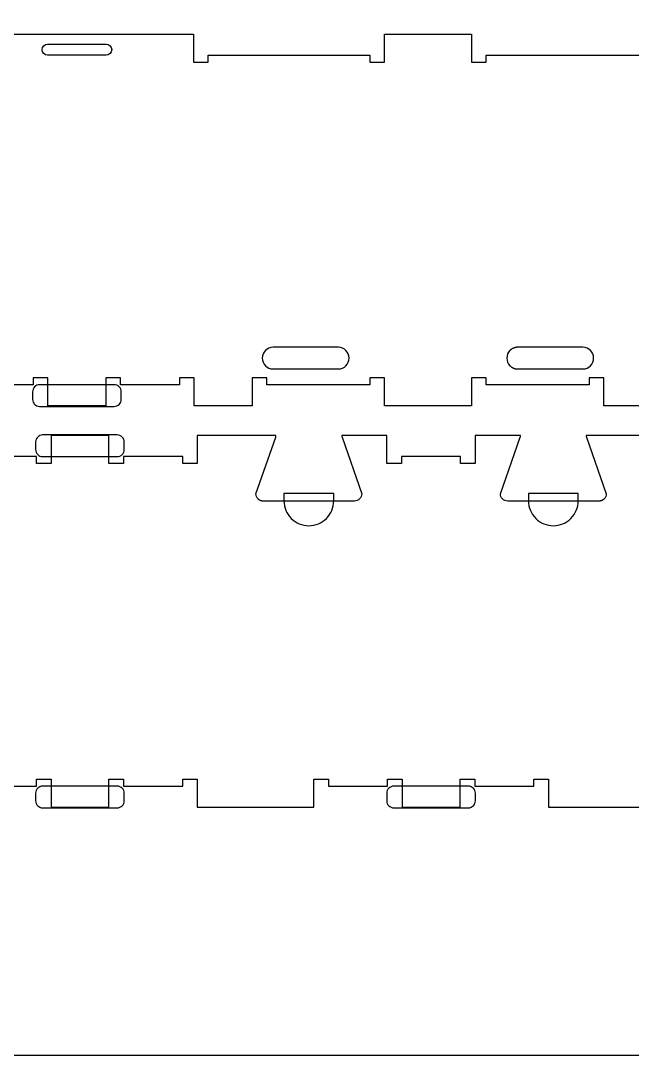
# Model space of a CAD drawing. Extents: x -34195 to -31012, y -17593 to -11999.
# Drawn here: x -32663 to -32140, y -13782 to -12898 of the extents above; entities that cross this region are included whole.
import ezdxf

# ---------------------------------------------------------------- set-up
doc = ezdxf.new("R2010")
doc.units = 0
for name, color, linetype in [('0_SHEET_SPRUCEPLY_2440X122', 1, 'CONTINUOUS'), ('3_ANYTOOL_CUTTHROUGH_INSID', 4, 'CONTINUOUS'), ('4_ANYTOOL_CUTTHROUGH_OUTSI', 5, 'CONTINUOUS'), ('5_ANYTOOL_HALF_MILL_9MM_IN', 3, 'CONTINUOUS')]:
    doc.layers.add(name, color=color, linetype=linetype)

msp = doc.modelspace()

# ---------------------------------------------------------------- linework, layer by layer
at = {"layer": '0_SHEET_SPRUCEPLY_2440X122'}
msp.add_lwpolyline([(-33823.6, -12561.71), (-33823.6, -13781.71), (-31383.6, -13781.71), (-31383.6, -12561.71)], close=True, dxfattribs=at)
at = {"layer": '3_ANYTOOL_CUTTHROUGH_INSID', "color": 4}
for points in [[(-32589.84, -12927.39), (-32639.84, -12927.39, -1), (-32639.84, -12917.89), (-32589.84, -12917.89, -1)], [(-32447.14, -13195.39), (-32391.44, -13195.39, 1), (-32391.44, -13176.89), (-32447.14, -13176.89, 1)], [(-32182.54, -13176.89), (-32238.24, -13176.89), (-32238.46, -13176.89), (-32238.68, -13176.9), (-32238.9, -13176.91), (-32239.13, -13176.93), (-32239.35, -13176.96), (-32239.58, -13176.99), (-32239.8, -13177.02), (-32240.02, -13177.06), (-32240.25, -13177.11), (-32240.47, -13177.16), (-32240.69, -13177.22), (-32240.91, -13177.29), (-32241.13, -13177.35), (-32241.35, -13177.43), (-32241.56, -13177.51), (-32241.78, -13177.59), (-32241.99, -13177.69), (-32242.2, -13177.78), (-32242.4, -13177.88), (-32242.61, -13177.99), (-32242.81, -13178.1), (-32243, -13178.21), (-32243.2, -13178.33), (-32243.39, -13178.46), (-32243.58, -13178.59), (-32243.76, -13178.72), (-32243.94, -13178.86), (-32244.12, -13179), (-32244.29, -13179.14), (-32244.45, -13179.29), (-32244.62, -13179.44), (-32244.78, -13179.6, 0.414218), (-32244.78, -13192.68), (-32244.62, -13192.84), (-32244.45, -13192.99), (-32244.29, -13193.14), (-32244.12, -13193.28), (-32243.94, -13193.42), (-32243.76, -13193.56), (-32243.58, -13193.69), (-32243.39, -13193.82), (-32243.2, -13193.95), (-32243, -13194.07), (-32242.81, -13194.18), (-32242.61, -13194.29), (-32242.4, -13194.4), (-32242.2, -13194.5), (-32241.99, -13194.6), (-32241.78, -13194.69), (-32241.56, -13194.77), (-32241.35, -13194.85), (-32241.13, -13194.93), (-32240.91, -13195), (-32240.69, -13195.06), (-32240.47, -13195.12), (-32240.25, -13195.17), (-32240.02, -13195.22), (-32239.8, -13195.26), (-32239.58, -13195.29), (-32239.35, -13195.32), (-32239.13, -13195.35), (-32238.9, -13195.37), (-32238.68, -13195.38), (-32238.46, -13195.39), (-32238.24, -13195.39), (-32182.54, -13195.39, 1)]]:
    msp.add_lwpolyline(points, format="xyb", close=True, dxfattribs=at)
at = {"layer": '4_ANYTOOL_CUTTHROUGH_OUTSI', "color": 5}
for points in [[(-32714.59, -12909.39), (-32515.09, -12909.39), (-32515.09, -12933.14), (-32515.09, -12933.39), (-32502.59, -12933.39), (-32502.59, -12927.39), (-32464.84, -12927.39), (-32364.59, -12927.39), (-32364.59, -12933.39), (-32352.09, -12933.39), (-32352.09, -12909.39), (-32277.59, -12909.39), (-32277.59, -12933.39), (-32265.09, -12933.39), (-32265.09, -12927.39), (-32164.84, -12927.39), (-32127.09, -12927.39)], [(-32115.09, -13226.89), (-32164.59, -13226.89), (-32164.59, -13202.89), (-32177.09, -13202.89), (-32177.09, -13208.89), (-32265.09, -13208.89), (-32265.09, -13202.89), (-32277.59, -13202.89), (-32277.59, -13226.89), (-32352.09, -13226.89), (-32352.09, -13202.89), (-32364.59, -13202.89), (-32364.59, -13208.89), (-32452.59, -13208.89), (-32452.59, -13202.89), (-32465.09, -13202.89), (-32465.09, -13226.89), (-32514.59, -13226.89), (-32514.59, -13202.89), (-32527.09, -13202.89), (-32527.09, -13208.89), (-32577.59, -13208.89), (-32577.59, -13202.89), (-32590.09, -13202.89), (-32590.09, -13226.89), (-32639.59, -13226.89), (-32639.59, -13202.89), (-32652.09, -13202.89), (-32652.09, -13208.89), (-32702.59, -13208.89)], [(-32699.94, -13551.79), (-32649.44, -13551.79), (-32649.44, -13545.79), (-32649.19, -13545.79), (-32649.19, -13545.79), (-32637.19, -13545.79), (-32636.94, -13545.79), (-32636.94, -13546.04), (-32636.94, -13569.79), (-32587.44, -13569.79), (-32587.44, -13546.04), (-32587.44, -13545.79), (-32574.94, -13545.79), (-32574.94, -13551.79), (-32524.44, -13551.79), (-32524.44, -13545.79), (-32511.94, -13545.79), (-32511.94, -13569.79), (-32412.44, -13569.79), (-32412.44, -13545.79), (-32399.94, -13545.79), (-32399.94, -13551.79), (-32349.44, -13551.79), (-32349.44, -13545.79), (-32349.19, -13545.79), (-32349.19, -13545.79), (-32337.19, -13545.79), (-32336.94, -13545.79), (-32336.94, -13546.04), (-32336.94, -13569.79), (-32287.44, -13569.79), (-32287.44, -13546.04), (-32287.44, -13545.79), (-32274.94, -13545.79), (-32274.94, -13551.79), (-32224.44, -13551.79), (-32224.44, -13545.79), (-32211.94, -13545.79), (-32211.94, -13569.79), (-32112.44, -13569.79)]]:
    msp.add_lwpolyline(points, dxfattribs=at)
msp.add_lwpolyline([(-32112.44, -13252.29), (-32179.64, -13252.29), (-32179.64, -13252.29, 0.061485), (-32179.4, -13253.68), (-32162.51, -13301.95), (-32162.49, -13301.99), (-32162.49, -13302.04), (-32162.49, -13302.04, -0.198912), (-32164.32, -13306.46), (-32164.43, -13306.56), (-32164.54, -13306.66), (-32164.65, -13306.76), (-32164.77, -13306.86), (-32164.89, -13306.96), (-32165.01, -13307.05), (-32165.13, -13307.14), (-32165.26, -13307.23), (-32165.39, -13307.31), (-32165.52, -13307.39), (-32165.65, -13307.47), (-32165.79, -13307.55), (-32165.93, -13307.62), (-32166.07, -13307.69), (-32166.21, -13307.75), (-32166.35, -13307.81), (-32166.49, -13307.87), (-32166.64, -13307.92), (-32166.79, -13307.97), (-32166.93, -13308.02), (-32167.08, -13308.06), (-32167.23, -13308.1), (-32167.38, -13308.14), (-32167.53, -13308.17), (-32167.69, -13308.2), (-32167.84, -13308.22), (-32167.99, -13308.24), (-32168.14, -13308.26), (-32168.29, -13308.27), (-32168.44, -13308.28), (-32168.59, -13308.29), (-32168.74, -13308.29), (-32246.74, -13308.29, -0.414214), (-32252.99, -13302.04), (-32252.99, -13301.99), (-32252.98, -13301.95), (-32236.08, -13253.68), (-32236.08, -13253.68, 0.061485), (-32235.85, -13252.29), (-32274.44, -13252.29), (-32274.44, -13276.29), (-32286.94, -13276.29), (-32286.94, -13270.29), (-32337.44, -13270.29), (-32337.44, -13276.29), (-32349.94, -13276.29), (-32349.94, -13252.29), (-32388.54, -13252.29), (-32388.54, -13252.29, 0.061485), (-32388.31, -13253.68), (-32371.41, -13301.95), (-32371.4, -13301.99), (-32371.4, -13302.04), (-32371.4, -13302.04, -0.414214), (-32377.65, -13308.29), (-32455.65, -13308.29), (-32455.8, -13308.29), (-32455.95, -13308.28), (-32456.1, -13308.27), (-32456.25, -13308.26), (-32456.4, -13308.24), (-32456.55, -13308.22), (-32456.7, -13308.2), (-32456.86, -13308.17), (-32457.01, -13308.14), (-32457.16, -13308.1), (-32457.31, -13308.06), (-32457.45, -13308.02), (-32457.6, -13307.97), (-32457.75, -13307.92), (-32457.9, -13307.87), (-32458.04, -13307.81), (-32458.18, -13307.75), (-32458.32, -13307.69), (-32458.46, -13307.62), (-32458.6, -13307.55), (-32458.74, -13307.47), (-32458.87, -13307.39), (-32459, -13307.31), (-32459.13, -13307.23), (-32459.26, -13307.14), (-32459.38, -13307.05), (-32459.5, -13306.96), (-32459.62, -13306.86), (-32459.74, -13306.76), (-32459.85, -13306.66), (-32459.96, -13306.56), (-32460.07, -13306.46, -0.198912), (-32461.9, -13302.04), (-32461.9, -13301.99), (-32461.88, -13301.95), (-32444.99, -13253.68), (-32444.99, -13253.68, 0.061485), (-32444.75, -13252.29), (-32462.19, -13252.29), (-32511.94, -13252.29), (-32511.94, -13276.29), (-32524.44, -13276.29), (-32524.44, -13270.29), (-32574.94, -13270.29), (-32574.94, -13276.29), (-32587.44, -13276.29), (-32587.44, -13252.29), (-32636.94, -13252.29), (-32636.94, -13276.29), (-32649.44, -13276.29), (-32649.44, -13270.29), (-32699.94, -13270.29)], format="xyb", dxfattribs=at)
at = {"layer": '5_ANYTOOL_HALF_MILL_9MM_IN', "color": 3}
for points in [[(-32646.71, -13208.89, 0.414214), (-32652.71, -13214.89), (-32652.71, -13221.39, 0.414214), (-32646.71, -13227.39), (-32582.96, -13227.39, 0.414214), (-32576.96, -13221.39), (-32576.96, -13214.89, 0.414214), (-32582.96, -13208.89)], [(-32644.07, -13251.79, 0.414214), (-32650.07, -13257.79), (-32650.07, -13264.29, 0.414214), (-32644.07, -13270.29), (-32580.32, -13270.29, 0.414214), (-32574.32, -13264.29), (-32574.32, -13257.79, 0.414214), (-32580.32, -13251.79)], [(-32437.9, -13308.04, 0.414214), (-32416.65, -13329.29, 0.414214), (-32395.4, -13308.04), (-32395.4, -13307.79), (-32395.4, -13301.79), (-32437.9, -13301.79), (-32437.9, -13307.79), (-32437.9, -13308.04)], [(-32228.99, -13308.04, 0.414214), (-32207.74, -13329.29, 0.414214), (-32186.49, -13308.04), (-32186.49, -13307.79), (-32186.49, -13301.79), (-32228.99, -13301.79), (-32228.99, -13307.79), (-32228.99, -13308.04)], [(-32644.07, -13551.79, 0.414214), (-32650.07, -13557.79), (-32650.07, -13564.29, 0.414214), (-32644.07, -13570.29), (-32580.32, -13570.29, 0.414214), (-32574.32, -13564.29), (-32574.32, -13557.79, 0.414214), (-32580.32, -13551.79)], [(-32344.07, -13551.79, 0.414214), (-32350.07, -13557.79), (-32350.07, -13564.29, 0.414214), (-32344.07, -13570.29), (-32280.32, -13570.29, 0.414214), (-32274.32, -13564.29), (-32274.32, -13557.79, 0.414214), (-32280.32, -13551.79)]]:
    msp.add_lwpolyline(points, format="xyb", close=True, dxfattribs=at)

doc.saveas('drawing.dxf')
